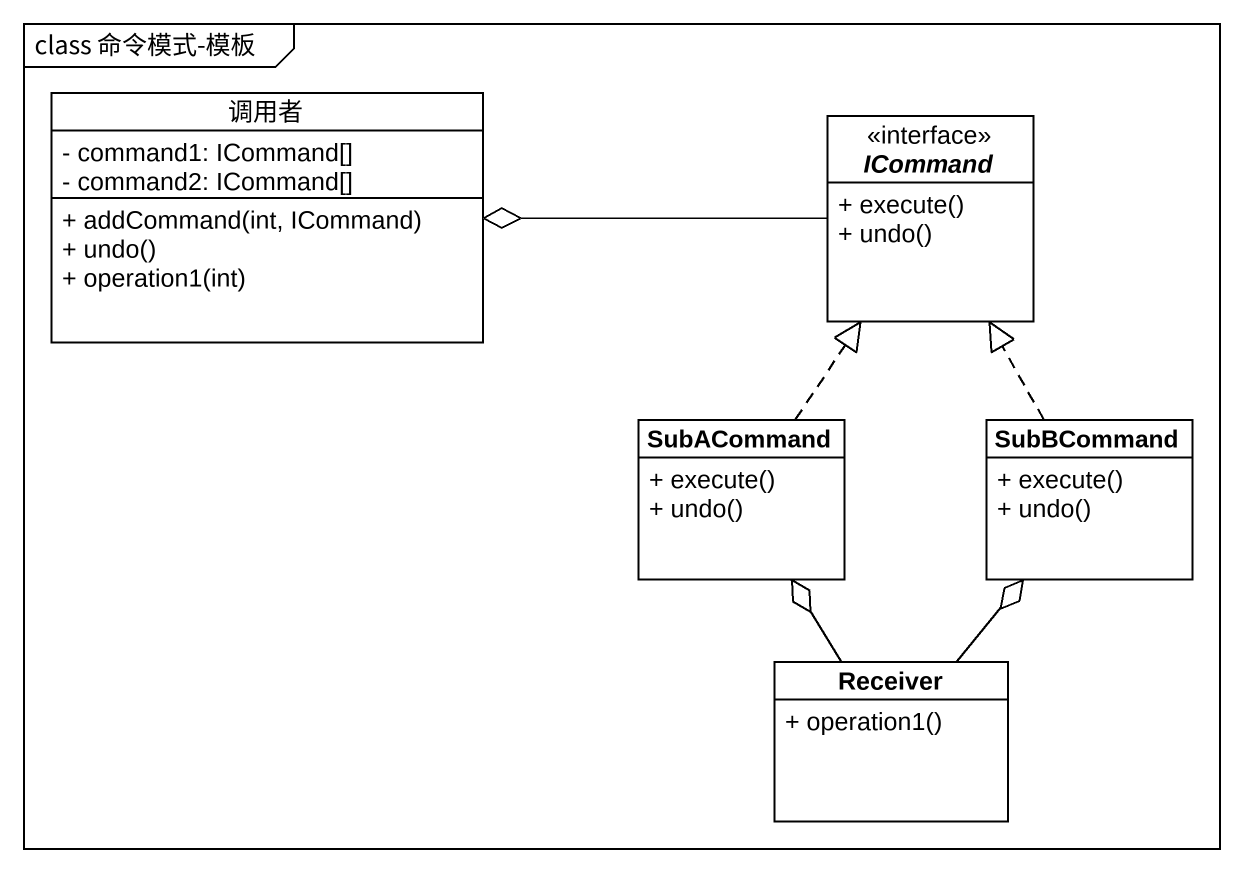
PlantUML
@startuml
mainframe class 命令模式-模板
hide circle
hide empty members
skinparam classAttributeIconSize 0
class 调用者 {
  - command1: ICommand[]
  - command2: ICommand[]
  + addCommand(int, ICommand)
  + undo()
  + operation1(int)
}
interface ICommand {
  + execute()
  + undo()
}
class SubACommand {
  + execute()
  + undo()
}
class SubBCommand {
  + execute()
  + undo()
}
class Receiver {
  + operation1()
}
ICommand -left-o 调用者
SubACommand .up.|> ICommand
SubBCommand .up.|> ICommand
Receiver -up-o SubACommand
Receiver -up-o SubBCommand
@enduml
